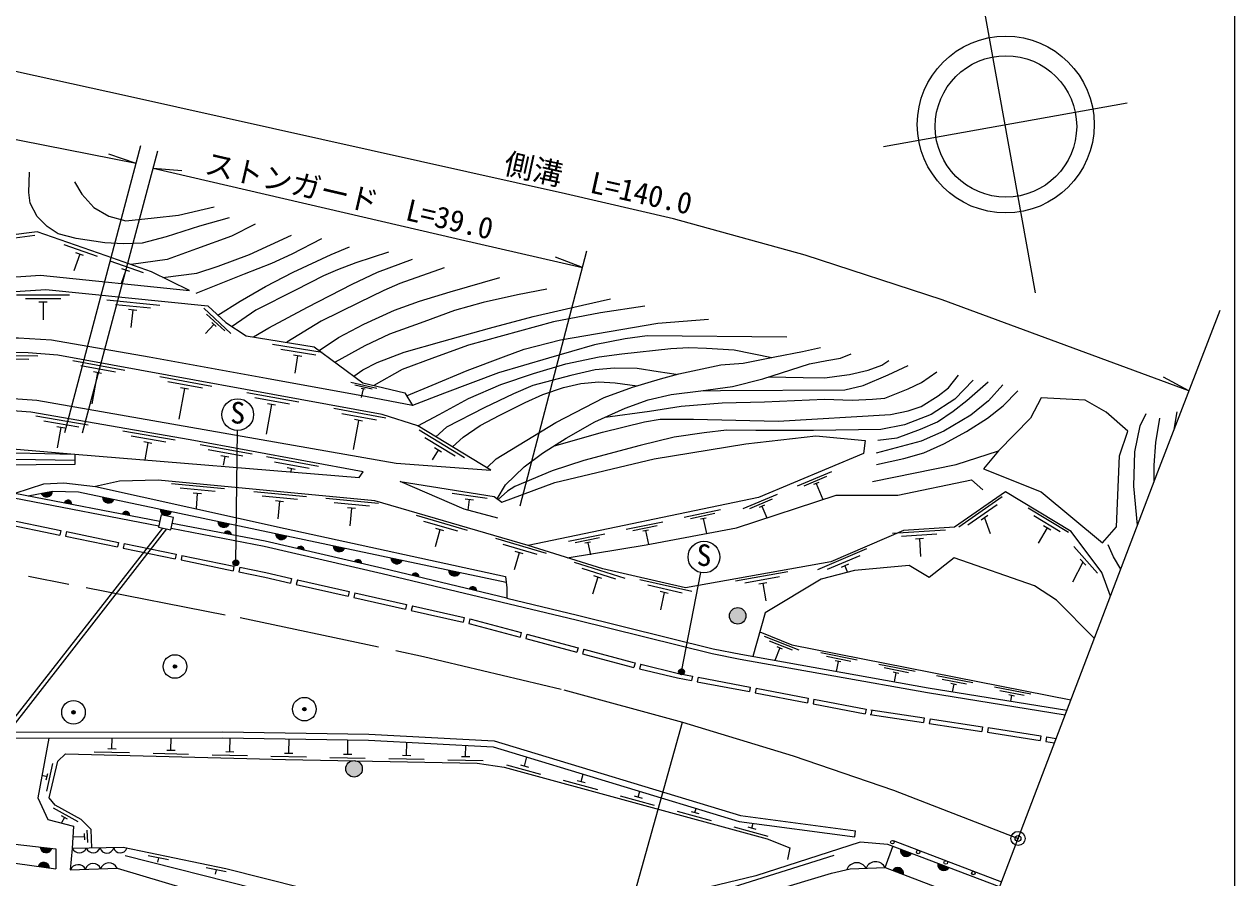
# Model space of a CAD drawing. Units: millimetres at full size, sheet at 1:1000; details may follow other scales. Extents: x 40000 to 680000, y 20000 to 380000.
# Drawn here: x 476315 to 579000, y 269837 to 342263 of the extents above; entities that cross this region are included whole.
import ezdxf
from ezdxf.enums import TextEntityAlignment as Align

# ---------------------------------------------------------------- set-up
doc = ezdxf.new("R2010")
doc.units = ezdxf.units.MM
doc.header["$LTSCALE"] = 1000
doc.header["$PDMODE"] = 32
doc.header["$PDSIZE"] = 500
doc.linetypes.add('CHAIN', pattern=[18.5, 12, -1.5, 3.5, -1.5])
for name, color, linetype, lineweight in [('M-BGD', 7, 'Continuous', 25), ('M-BGD-EXST', 7, 'Continuous', 25), ('M-BMK', 2, 'CHAIN', 13), ('M-BMK-OTRS', 5, 'Continuous', 25), ('M-BMK-SRVR', 3, 'Continuous', 25), ('M-STR-HTXT', 7, 'Continuous', 13), ('M-TTL-BAND', 7, 'Continuous', 25)]:
    doc.layers.add(name, color=color, linetype=linetype, lineweight=lineweight)
doc.layers.add('M-OTRS', color=6, linetype='Continuous')
doc.styles.add('ＭＳ ゴシック', font='')
doc.styles.get('ＭＳ ゴシック').set_extended_font_data('MS Gothic')

msp = doc.modelspace()

# ---------------------------------------------------------------- hatches: boundary and pattern name
at = {"layer": 'M-BGD'}
for points in [[(477739, 302466), (478712, 302649, -0.82183)], [(483930, 301940), (482961, 302144, 0.82183)], [(479735, 301667), (480349, 301548, 0.84072)], [(484644, 300722), (485259, 300602, 0.84072)], [(488823, 300908), (487853, 301112, 0.82183)], [(493715, 299876), (492745, 300080, 0.82183)], [(493264, 299061), (493879, 298942, 0.84072)], [(498607, 298844), (497638, 299049, 0.82183)], [(499464, 297761), (500074, 297620, 0.84072)], [(503500, 297812), (502530, 298017, 0.82183)], [(504336, 296634), (504945, 296493, 0.84072)], [(508392, 296780), (507423, 296985, 0.82183)], [(513284, 295748), (512315, 295953, 0.82183)], [(509203, 295488), (509811, 295342, 0.84072)], [(514678, 294195), (514069, 294341, -0.84072)], [(536133, 292064, -1), (537533, 292064, -0.41421), (536833, 291364, -0.41421)], [(488951, 287764, -1), (489251, 287764, -0.41421), (489101, 287614, -0.41421)], [(480344, 283883, -1), (480644, 283883, -0.41421), (480494, 283733, -0.41421)], [(499932, 284148, -1), (500232, 284148, -0.41421), (500082, 283998, -0.41421)], [(503595, 279084, -1), (504995, 279084, -0.41421), (504295, 278384, -0.41421)], [(478655, 272322), (477671, 272437, 0.82183)], [(550642, 272241), (551569, 271890, -0.82183)], [(478467, 270664), (477486, 270802, -0.82183)], [(549982, 270467), (550908, 270114, 0.82183)], [(553822, 271036), (554749, 270685, -0.82183)]]:
    msp.add_hatch(color=256, dxfattribs=at).paths.add_polyline_path(points)
at = {"layer": 'M-BGD-EXST'}
for points in [[(494495, 296683, -1), (494055, 296444, -0.41421), (494155, 296783, -0.41421)], [(532292, 287438, -1), (531853, 287199, -0.41421), (531953, 287538, -0.41421)]]:
    msp.add_hatch(color=256, dxfattribs=at).paths.add_polyline_path(points)

# ---------------------------------------------------------------- linework, layer by layer
at = {"layer": 'M-BGD'}
for p, q in [((477207, 324328), (474230, 323952)), ((482541, 322553), (479708, 323540)), ((481026, 322763), (480533, 321346)), ((481357, 322648), (480696, 322878)), ((486447, 321179), (483614, 322166)), ((485262, 321274), (484601, 321504)), ((484932, 321389), (484536, 320252)), ((480169, 319266), (475669, 319271)), ((479419, 318967), (476419, 318970)), ((478269, 318668), (477569, 318669)), ((477919, 318668), (477917, 317168)), ((487815, 318387), (483337, 318837)), ((487038, 318163), (484054, 318464)), ((485864, 317980), (485168, 318050)), ((485516, 318015), (485366, 316523)), ((493851, 316030), (491539, 318170)), ((493323, 316232), (491782, 317659)), ((492410, 316792), (491696, 316021)), ((492590, 316625), (492230, 316958)), ((501576, 314399), (497384, 315075)), ((501039, 314182), (498077, 314659)), ((477462, 314107), (472962, 314144)), ((476709, 313813), (473709, 313838)), ((484860, 312886), (480434, 313697)), ((484068, 312726), (481117, 313267)), ((499856, 314069), (499164, 314180)), ((499510, 314124), (499271, 312644)), ((482539, 312701), (482052, 310044)), ((482883, 312638), (482195, 312764)), ((492237, 311536), (487811, 312346)), ((491446, 311376), (488495, 311916)), ((489916, 311351), (489441, 308755)), ((490260, 311288), (489572, 311414)), ((506219, 311357), (504029, 311874)), ((505820, 311297), (504360, 311642)), ((505056, 311324), (504883, 310594)), ((505226, 311283), (504885, 311364)), ((499615, 310185), (495188, 310996)), ((498823, 310025), (495872, 310565)), ((497294, 310000), (496829, 307465)), ((497638, 309937), (496949, 310063)), ((506992, 308835), (502566, 309645)), ((506200, 308675), (503250, 309215)), ((573853, 307884), (574109, 309387)), ((481732, 308243), (477298, 309012)), ((480942, 308076), (477986, 308589)), ((479757, 307977), (479068, 308096)), ((504671, 308650), (504218, 306176)), ((505015, 308587), (504327, 308713)), ((479413, 308037), (479113, 306311)), ((489122, 306961), (484688, 307730)), ((488331, 306793), (485376, 307306)), ((513654, 305470), (509811, 307812)), ((512857, 305604), (510295, 307165)), ((487147, 306694), (486457, 306814)), ((486802, 306754), (486549, 305294)), ((495660, 305768), (491235, 306584)), ((494868, 305609), (491918, 306153)), ((511420, 306128), (510914, 305298)), ((511719, 305946), (511121, 306311)), ((493683, 305522), (492994, 305649)), ((493339, 305586), (493200, 304837)), ((501289, 304729), (496864, 305545)), ((500498, 304570), (497547, 305114)), ((480599, 304894), (463808, 304790)), ((499312, 304484), (498624, 304611)), ((498968, 304547), (498919, 304284)), ((544783, 304288), (541878, 303071)), ((493294, 302832), (488814, 303260)), ((544380, 303892), (542443, 303080)), ((543719, 303387), (543267, 303198)), ((543493, 303292), (544060, 301936)), ((492519, 302605), (489532, 302890)), ((491346, 302416), (490649, 302482)), ((490997, 302449), (490900, 301159)), ((500262, 302167), (495783, 302594)), ((499487, 301939), (496501, 302224)), ((506371, 301583), (501891, 302011)), ((515595, 302012), (512625, 302430)), ((514415, 301875), (513722, 301973)), ((514068, 301924), (513941, 301020)), ((540171, 302357), (537266, 301140)), ((539768, 301960), (537831, 301149)), ((559279, 302153), (555582, 299587)), ((498314, 301750), (497617, 301816)), ((497965, 301783), (497823, 300290)), ((505596, 301356), (502609, 301641)), ((504423, 301166), (503726, 301233)), ((504074, 301200), (503932, 299706)), ((535367, 301046), (532283, 300403)), ((539107, 301456), (538655, 301266)), ((538881, 301361), (539296, 300370)), ((558834, 301479), (556369, 299768)), ((564898, 299122), (561474, 301198)), ((474438, 299920), (479335, 298914)), ((474518, 300312), (479416, 299306)), ((513908, 299317), (509587, 300576)), ((513104, 299239), (510224, 300078)), ((530472, 300025), (527388, 299382)), ((534896, 300733), (532840, 300304)), ((534150, 300363), (533671, 300263)), ((533911, 300313), (534175, 299044)), ((558060, 300577), (557485, 300177)), ((557773, 300377), (558257, 299036)), ((564189, 299201), (561960, 300553)), ((474738, 282414), (488082, 299511)), ((479416, 299306), (479335, 298914)), ((479900, 299206), (479820, 298814)), ((479820, 298814), (484233, 297907)), ((479900, 299206), (484314, 298299)), ((511580, 299370), (511160, 297930)), ((511916, 299273), (511244, 299468)), ((525577, 299004), (522494, 298361)), ((530001, 299712), (527945, 299283)), ((529256, 299342), (528776, 299242)), ((529016, 299292), (529261, 298116)), ((554463, 299333), (549973, 299046)), ((553734, 298985), (550740, 298794)), ((563087, 299519), (562309, 298236)), ((563386, 299337), (562788, 299700)), ((484314, 298299), (484233, 297907)), ((484798, 298200), (484717, 297808)), ((484717, 297808), (489131, 296901)), ((484798, 298200), (489211, 297293)), ((520629, 297359), (516308, 298618)), ((519825, 297281), (516944, 298120)), ((525106, 298691), (523050, 298263)), ((524361, 298322), (523881, 298221)), ((524121, 298271), (524336, 297244)), ((552606, 298613), (551907, 298568)), ((552256, 298590), (552352, 297093)), ((567341, 295691), (565354, 297939)), ((489211, 297293), (489131, 296901)), ((489695, 297193), (489615, 296802)), ((489615, 296802), (494028, 295895)), ((489695, 297193), (494109, 296287)), ((518301, 297413), (517881, 295973)), ((518637, 297315), (517964, 297511)), ((547752, 297739), (543618, 295962)), ((547182, 297167), (544426, 295982)), ((566355, 296354), (565891, 296879)), ((494109, 296287), (494028, 295895)), ((494593, 296187), (494513, 295795)), ((527301, 295242), (523006, 296583)), ((526496, 295179), (523632, 296073)), ((541074, 295798), (536645, 295002)), ((546244, 296438), (545601, 296161)), ((545922, 296299), (546158, 295749)), ((566123, 296616), (565244, 294920)), ((499001, 295235), (498913, 294845)), ((499484, 295125), (499396, 294735)), ((499396, 294735), (503789, 293739)), ((499484, 295125), (503877, 294129)), ((524974, 295340), (524527, 293908)), ((525309, 295236), (524640, 295444)), ((532935, 294122), (528548, 295122)), ((540389, 295370), (537436, 294839)), ((539310, 294871), (538621, 294748)), ((538965, 294809), (539231, 293333)), ((503877, 294129), (503789, 293739)), ((504361, 294020), (504272, 293629)), ((504361, 294020), (508753, 293024)), ((532137, 293996), (529212, 294663)), ((530949, 293959), (530267, 294115)), ((530608, 294037), (530275, 292574)), ((504272, 293629), (508665, 292634)), ((508753, 293024), (508665, 292634)), ((509237, 292914), (509148, 292524)), ((509237, 292914), (513630, 291918)), ((509148, 292524), (513541, 291528)), ((513630, 291918), (513541, 291528)), ((514113, 291809), (514025, 291419)), ((518473, 290647), (518370, 290261)), ((518954, 290519), (518851, 290132)), ((518851, 290132), (523200, 288969)), ((518954, 290519), (523303, 289356)), ((542036, 289141), (539115, 290319)), ((541471, 289143), (539523, 289928)), ((523303, 289356), (523200, 288969)), ((523784, 289227), (523681, 288841)), ((540418, 289340), (539993, 288286)), ((540646, 289249), (540191, 289432)), ((546981, 288305), (543890, 288914)), ((546425, 288201), (544365, 288606)), ((528130, 288072), (528037, 287683)), ((528613, 287955), (528519, 287566)), ((545595, 288150), (545114, 288245)), ((545354, 288197), (545189, 287355)), ((551887, 287340), (548796, 287948)), ((551331, 287235), (549270, 287641)), ((532994, 286958), (532919, 286565)), ((533478, 286866), (533403, 286473)), ((533478, 286866), (537906, 286023)), ((550501, 287184), (550020, 287279)), ((550260, 287232), (550111, 286474)), ((556792, 286374), (553702, 286982)), ((556237, 286269), (554176, 286675)), ((533403, 286473), (537831, 285630)), ((537906, 286023), (537831, 285630)), ((538390, 285931), (538315, 285538)), ((538315, 285538), (542743, 284695)), ((538390, 285931), (542817, 285088)), ((555406, 286219), (554926, 286313)), ((555166, 286266), (555040, 285626)), ((561698, 285408), (558608, 286017)), ((561143, 285304), (559082, 285709)), ((542817, 285088), (542743, 284695)), ((543302, 284996), (543227, 284603)), ((543227, 284603), (547654, 283760)), ((543302, 284996), (547729, 284153)), ((560312, 285253), (559831, 285348)), ((560072, 285300), (559978, 284823)), ((547729, 284153), (547654, 283760)), ((548064, 283682), (552604, 283002)), ((548131, 284077), (552664, 283397)), ((548214, 284064), (548139, 283671)), ((552664, 283397), (552604, 283002)), ((553148, 283325), (553088, 282929)), ((553088, 282929), (557549, 282260)), ((553148, 283325), (557608, 282656)), ((557608, 282656), (557549, 282260)), ((558092, 282582), (558033, 282186)), ((558092, 282582), (562549, 281875)), ((483761, 280799), (483784, 281694)), ((488759, 280671), (488786, 281702)), ((493757, 280542), (493787, 281700)), ((498754, 280416), (498777, 281625)), ((503753, 280320), (503777, 281550)), ((558033, 282186), (562486, 281480)), ((562549, 281875), (562486, 281480)), ((563033, 281798), (562970, 281403)), ((562970, 281403), (563704, 281287)), ((563033, 281798), (563850, 281669)), ((482254, 280538), (485253, 280461)), ((483411, 280808), (484111, 280790)), ((487252, 280409), (490251, 280332)), ((488409, 280680), (489109, 280662)), ((493408, 280551), (494107, 280533)), ((498404, 280422), (499104, 280409)), ((508752, 280224), (508774, 281348)), ((513751, 280128), (513769, 281077)), ((478221, 277192), (478751, 279533)), ((492250, 280281), (495249, 280204)), ((497248, 280145), (500248, 280087)), ((502247, 280049), (505247, 279991)), ((503403, 280327), (504103, 280313)), ((507247, 279953), (510246, 279896)), ((508402, 280231), (509102, 280217)), ((512246, 279857), (515245, 279800)), ((513401, 280135), (514101, 280122)), ((517214, 279425), (520109, 278636)), ((518403, 279412), (519078, 279228)), ((518740, 279320), (518949, 280087)), ((478252, 278415), (477817, 278514)), ((478190, 278142), (478313, 278688)), ((523564, 278005), (523736, 278635)), ((522038, 278110), (524933, 277321)), ((523227, 278097), (523902, 277913)), ((526862, 276796), (529757, 276007)), ((528051, 276783), (528726, 276599)), ((528389, 276691), (528523, 277183)), ((480893, 274574), (478798, 275746)), ((531687, 275481), (534581, 274692)), ((532875, 275468), (533550, 275284)), ((533213, 275376), (533309, 275730)), ((479729, 274951), (479473, 274494)), ((479973, 274814), (479484, 275087)), ((538037, 274061), (538146, 274464)), ((481440, 273323), (480440, 273280)), ((481453, 273044), (481428, 273603)), ((481702, 272822), (481656, 273887)), ((536511, 274166), (539405, 273378)), ((537699, 274153), (538374, 273969)), ((546757, 273318), (546824, 273820)), ((549335, 270713), (550005, 272482)), ((550015, 272994), (559209, 269491)), ((488554, 271353), (486841, 271711)), ((487697, 271532), (487620, 271165)), ((493448, 270330), (491735, 270688)), ((492591, 270509), (492515, 270142))]:
    msp.add_line(p, q, dxfattribs=at)
for points in [[(493705, 325838), (491175, 325114), (488348, 324216), (486310, 323689), (484750, 323627), (483154, 323713), (480731, 324094), (479196, 324487), (478276, 325088), (477402, 325939), (476825, 327079), (476702, 327987), (476763, 329704)], [(480571, 328897), (481198, 327853), (482229, 326700), (483494, 325989), (484931, 325579), (487347, 325821), (489396, 326055), (492441, 326769)], [(495898, 325293), (493908, 324275), (490919, 323194), (488442, 322295), (485391, 321864)], [(488070, 320777), (490954, 321137), (492761, 321739), (495412, 322716), (498985, 324360)], [(501542, 324049), (499027, 322748), (497287, 321968), (494967, 321052), (490870, 319414)], [(492739, 317586), (494643, 318771), (496790, 320021), (499133, 321234), (502363, 322724), (503917, 323380)], [(507209, 322916), (504440, 322005), (502881, 321435), (501695, 320910), (499318, 319683), (495970, 318002), (493957, 316606)], [(495757, 315729), (497071, 316498), (500345, 318265), (504131, 320211), (506293, 321236), (509264, 322325)], [(511950, 321594), (508176, 320265), (506813, 319655), (504665, 318621), (501496, 317055), (498589, 315272)], [(501327, 314584), (502969, 315671), (505113, 316805), (507717, 318010), (509838, 318771), (512443, 319558), (516664, 320766)], [(520659, 319780), (518155, 319307), (515235, 318638), (512800, 317970), (510211, 317023), (507290, 315972), (505201, 314981), (502685, 313575)], [(504269, 312399), (505041, 312946), (506264, 313545), (508540, 314447), (511738, 315336), (515791, 316480), (519474, 317450), (523677, 318420), (526043, 318962)], [(528953, 318335), (525195, 317774), (521197, 317019), (514009, 315038), (511103, 313984), (508376, 312964), (505959, 311612)], [(466385, 307003), (480619, 305778), (504722, 303810), (505073, 304290), (490393, 306999), (476888, 309342), (462910, 310351), (432970, 315415), (431751, 316398), (429102, 312400)], [(508754, 310725), (510918, 311623), (513898, 312886), (516970, 314053), (518733, 314693), (521794, 315496), (530054, 316897), (534362, 317225)], [(541002, 315695), (529161, 315808), (527283, 315575), (524693, 315060), (520776, 313926), (516557, 312676), (511960, 310957), (509241, 309903)], [(509707, 308180), (511503, 309145), (513991, 310514), (516741, 311690), (519505, 312638), (522254, 313436), (525087, 314043), (527014, 314305), (531162, 314750), (532679, 314830), (534185, 314785), (536534, 314648), (539728, 313996)], [(515551, 304619), (516350, 305387), (521418, 308467), (525500, 310584), (527900, 311466), (530291, 312170), (531841, 312588), (535398, 313369), (537288, 313516), (539997, 314049), (542340, 314479), (543845, 314829)], [(533706, 311145), (536407, 311525), (538979, 312180), (542912, 313433), (544403, 313737), (545568, 313922), (546461, 314281)], [(516421, 302001), (517152, 303179), (518732, 304715), (520291, 305868), (522282, 307135), (524721, 308525), (527276, 309685), (529231, 310399), (531205, 310850), (533706, 311145), (535382, 311188), (545918, 311232), (547464, 311613), (549611, 312506), (551288, 313300)], [(539461, 312333), (542389, 312290), (544220, 312268), (545232, 312399), (546310, 312551), (547913, 312910), (549056, 313323), (549666, 313715)], [(417128, 312844), (419475, 311848), (429184, 310265), (452690, 306593), (471310, 302866), (487734, 299704)], [(424945, 313053), (450813, 308994), (465374, 306109), (480619, 305778), (480606, 305274)], [(424956, 312467), (451380, 308316), (465500, 305531), (480606, 305274), (480599, 304894)], [(531615, 312527), (530095, 312773), (528304, 313046), (526399, 313069), (524734, 312932), (522690, 312465), (519459, 311609), (517827, 310890), (515316, 309715), (512142, 308072), (511226, 307254)], [(521286, 306501), (525369, 307637), (528930, 308523), (530272, 308746), (533080, 308758), (540282, 308581), (549803, 309152), (551296, 309469), (552408, 309839), (553826, 310718), (554713, 311403), (555555, 312491)], [(525590, 308919), (529368, 309437), (532034, 309862), (535518, 310125), (539122, 310217), (544187, 310436), (546541, 310358), (548261, 310436), (549327, 310524), (551283, 311313), (552415, 311868), (553714, 312777)], [(512636, 306395), (513548, 307229), (514985, 308220), (516650, 309098), (518810, 310164), (520304, 310847), (522072, 311451), (523532, 311781), (525060, 311918), (526440, 311827), (528299, 311584)], [(556798, 312069), (555248, 310447), (553247, 309159), (550973, 308279), (548982, 307880), (543261, 307786), (538376, 307786), (535884, 307807), (533978, 307598), (531440, 307218), (528557, 306516), (523791, 305238), (521086, 304378), (517932, 303038), (517314, 302651), (516508, 301936)], [(559330, 311671), (558115, 310301), (556606, 309092), (554318, 307742), (552411, 306894), (548587, 305879)], [(548615, 304906), (550922, 305425), (552626, 305892), (554331, 306662), (556244, 307692), (558032, 308836), (559342, 309886), (560610, 311163)], [(548713, 306959), (550368, 307179), (552347, 307900), (553783, 308521), (555113, 309420), (556277, 310334), (558068, 311914)], [(570740, 299751), (570440, 303068), (570522, 305976), (570971, 308179), (571473, 309224)], [(572163, 303484), (572161, 304854), (572290, 306763), (572630, 308831)], [(516480, 300348), (513620, 301105), (508210, 303470), (516182, 302177), (516835, 301695), (521315, 303391), (529736, 305378), (537531, 306650), (543450, 307346), (547659, 306927), (547501, 305826), (538591, 302095), (519065, 298023)], [(548269, 303471), (555370, 304898), (558959, 306057)], [(463808, 304790), (471390, 303273), (487822, 300109)], [(475540, 302474), (477990, 303274), (479674, 303348), (482362, 303050), (498462, 299484), (517153, 295409), (517262, 294433), (517251, 293560)], [(568446, 293730), (567716, 295729), (565113, 299226), (559561, 302592), (555224, 299582), (550887, 299304), (544736, 296660), (532418, 294445), (525403, 296044), (519065, 298023), (506050, 301815), (487667, 303571), (484388, 303487), (482362, 303050)], [(522361, 296994), (529082, 298082), (536730, 299526), (545176, 302303), (550411, 302311), (556673, 303594), (557638, 302750)], [(476649, 302260), (478712, 302649), (480912, 302576), (517207, 294921)], [(414386, 300866), (419018, 300993), (433313, 299574), (440369, 295555), (448555, 287887), (454788, 285652), (456720, 285250), (465157, 284298), (474457, 282185), (493145, 282215), (505545, 282029), (516188, 281453), (537076, 275117), (546824, 273820)], [(415053, 300885), (418907, 294269), (423237, 287382), (426000, 284199), (429129, 281276), (432069, 279138), (434097, 277973), (437316, 276729), (441241, 275669), (445420, 274866), (457868, 273468), (464642, 272384), (471442, 271651), (479009, 270588)], [(517251, 293560), (506776, 296070), (496749, 298390), (488858, 299909)], [(473114, 280082), (474584, 281679), (488405, 299440)], [(488770, 299504), (496663, 297984), (506681, 295666), (523142, 291722), (534671, 288873), (537037, 288394), (552923, 285550), (564605, 283651)], [(569324, 296034), (568719, 297075), (568252, 298091)], [(567085, 290159), (563870, 293406), (562021, 294623), (555192, 296984), (553079, 295328), (551371, 296340), (546729, 295898), (543912, 295165), (539169, 292316), (538111, 288622)], [(494513, 295795), (496716, 295342), (498913, 294845)], [(494593, 296187), (496801, 295733), (499001, 295235)], [(517251, 293560), (523240, 292125), (534762, 289277), (537114, 288801), (552993, 285958), (564756, 284046)], [(514113, 291809), (514229, 291782), (518473, 290647)], [(514025, 291419), (514134, 291394), (518370, 290261)], [(538706, 290699), (541427, 289602), (565097, 284943)], [(523681, 288841), (527786, 287743), (528037, 287683)], [(523784, 289227), (527885, 288131), (528130, 288072)], [(528519, 287566), (531731, 286791), (532919, 286565)], [(528613, 287955), (531815, 287182), (532994, 286958)], [(454640, 285168), (454651, 285164), (456640, 284750), (465073, 283798), (474400, 281679), (493141, 281709), (505528, 281523), (516100, 280951), (536968, 274620), (546757, 273318)], [(478403, 281685), (477469, 276627), (478323, 274790), (480498, 274231), (480382, 272315)], [(482060, 272350), (482006, 273935), (481145, 274781), (478952, 275996), (478441, 276627), (479155, 279736), (479813, 280367), (498476, 279888), (514747, 279576), (517019, 279237), (539336, 273155), (541262, 272378), (541063, 271379)], [(457467, 275224), (467707, 274161), (470345, 273292), (478993, 272283), (479009, 270588)], [(480382, 272315), (480214, 270519), (484187, 270659), (495860, 267166), (507059, 265089), (529264, 265562), (544790, 270234), (546364, 270608), (549335, 270713), (558364, 267273)], [(559044, 269059), (549559, 272651), (547229, 272863), (538364, 270002), (528154, 267552), (515691, 267232), (506535, 267285), (493406, 270589), (484713, 272405), (480382, 272315)], [(484869, 271733), (506775, 266173), (528394, 266524), (545029, 271751)]]:
    msp.add_lwpolyline(points, dxfattribs=at)
for points in [[(454299, 324324), (468934, 320384), (477690, 320958), (490325, 319655), (487121, 321249), (483262, 322621), (477413, 324657), (469567, 323666)], [(442136, 320968), (452276, 323499), (468073, 319093), (478147, 319748), (491898, 318364), (493415, 316960), (495154, 315826), (500903, 314899), (505035, 311830), (508597, 310990), (509241, 309903), (505404, 310644), (496854, 312190), (486911, 314010), (478617, 315458), (475821, 315619), (466051, 315619), (459452, 316870), (452172, 318207), (446883, 319335)], [(515891, 304412), (509707, 308180), (506666, 309159), (479180, 314191), (476659, 314374), (466680, 314457), (448649, 317712), (445509, 318408), (441854, 319924), (440322, 319797), (432505, 317322), (433296, 316506), (451622, 313333), (463551, 311321), (477374, 310353), (507866, 305031)], [(567792, 298253), (568962, 299604), (569230, 305646), (569917, 307738), (568101, 309353), (566316, 310374), (562578, 310572), (561676, 308834), (558959, 306057), (557692, 304548), (562575, 302579)], [(487709, 299593), (488740, 299367), (488966, 300402), (487936, 300627)]]:
    msp.add_lwpolyline(points, close=True, dxfattribs=at)
for centre, radius in [((536833, 292064), 700), ((489101, 287764), 1000), ((489101, 287764), 150), ((480494, 283883), 1000), ((500082, 284148), 1000), ((480494, 283883), 150), ((500082, 284148), 150), ((504295, 279084), 700), ((549958, 272855), 150), ((552147, 272021), 150), ((554483, 271131), 150), ((556819, 270241), 150)]:
    msp.add_circle(centre, radius, dxfattribs=at)
for centre, radius, start, end in [((478207, 302654), 505, 201.84832, 359.50651), ((483466, 302138), 505, 179.26098, 336.91917), ((480031, 301554), 318, 358.89113, 159.10887), ((484941, 300608), 318, 358.89113, 159.10887), ((488358, 301106), 505, 179.26098, 336.91917), ((493250, 300074), 505, 179.26098, 336.91917), ((493561, 298948), 318, 358.99066, 159.20839), ((498143, 299042), 505, 179.26098, 336.91917), ((499757, 297638), 318, 356.86397, 157.08171), ((503035, 298010), 505, 179.26098, 336.91917), ((504628, 296511), 318, 356.86397, 157.08171), ((507928, 296978), 505, 179.26098, 336.91917), ((512820, 295946), 505, 179.26098, 336.91917), ((509494, 295362), 318, 356.41835, 156.63608), ((514361, 294215), 318, 356.41835, 156.63608), ((478174, 272477), 505, 184.51644, 342.17464), ((480974, 272646), 678, 209.19658, 333.17566), ((482159, 272584), 630, 202.83438, 339.53788), ((483325, 272524), 598, 195.55597, 346.81627), ((484467, 272523), 575, 193.57052, 341.6754), ((551140, 272157), 505, 170.42786, 328.08606), ((477963, 270636), 505, 3.1711, 160.82929), ((483498, 270329), 764, 25.57611, 158.45209), ((546935, 270195), 919, 30.16603, 157.82032), ((548543, 270322), 880, 26.16776, 157.66034), ((480882, 270216), 734, 28.46026, 155.56794), ((482164, 270407), 656, 18.01865, 166.00955), ((550410, 270199), 505, 350.30997, 147.96816), ((554320, 270952), 505, 170.42786, 328.08606)]:
    msp.add_arc(centre, radius, start, end, dxfattribs=at)
at = {"layer": 'M-BGD-EXST'}
for p, q in [((494275, 296563), (494408, 307786)), ((532073, 287319), (533715, 295729))]:
    msp.add_line(p, q, dxfattribs=at)
for centre, radius in [((494424, 309136), 1350), ((533974, 297054), 1350), ((494275, 296563), 250), ((532073, 287319), 250)]:
    msp.add_circle(centre, radius, dxfattribs=at)
at = {"layer": 'M-BMK'}
msp.add_lwpolyline([(463422, 298010), (494641, 291912), (510179, 288619), (522094, 285797), (532161, 283043), (541527, 280196), (550055, 277281), (560612, 273173)], dxfattribs=at)
at = {"layer": 'M-BMK-OTRS'}
msp.add_line((553285, 253947), (572472, 304294), dxfattribs=at)
msp.add_line((553285, 253947), (572472, 304294), dxfattribs=at)
at = {"layer": 'M-BMK-SRVR'}
for p, q in [((562093, 319468), (556249, 351976)), ((549193, 331881), (569862, 335597))]:
    msp.add_line(p, q, dxfattribs=at)
for centre, radius in [((559569, 333747), 7500), ((559588, 333590), 6000), ((560612, 273173), 600)]:
    msp.add_circle(centre, radius, dxfattribs=at)
at = {"layer": 'M-OTRS'}
msp.add_point((560612, 273173), dxfattribs=at)
at = {"layer": 'M-STR-HTXT'}
for p, q in [((485813, 330457), (432683, 340824)), ((479748, 307612), (486213, 331962)), ((487623, 331482), (481226, 307554)), ((485808, 330437), (483487, 331238)), ((487242, 330056), (489688, 329839)), ((518378, 301392), (524044, 323029)), ((523673, 321614), (521381, 322493)), ((572472, 304294), (577749, 318010)), ((575111, 311152), (572948, 312314)), ((523846, 253235), (532161, 283043))]:
    msp.add_line(p, q, dxfattribs=at)
for points in [[(575111, 311152), (554183, 318875), (542561, 322666), (531390, 325763), (522234, 327871), (485088, 336144), (450632, 343740), (433273, 346238)], [(487242, 330056), (512961, 324081), (523673, 321614)]]:
    msp.add_lwpolyline(points, dxfattribs=at)
at = {"layer": 'M-TTL-BAND'}
msp.add_line((579000, 20000), (579000, 370000), dxfattribs=at)

# ---------------------------------------------------------------- texts
at = {"layer": 'M-BGD-EXST', "style": 'ＭＳ ゴシック'}
for p in [(493769, 307844), (533319, 295761)]:
    msp.add_text('S', height=1833, rotation=358.508, dxfattribs=at).set_placement(p, align=Align.BOTTOM_LEFT)
at = {"layer": 'M-STR-HTXT', "style": 'ＭＳ ゴシック'}
for s, rotation, p in [('ストンガード\u3000L=39.0', 346.922, (491387, 329093)), ('側溝\u3000L=140.0', 347.444, (516767, 329088))]:
    msp.add_text(s, height=1833, rotation=rotation, dxfattribs=at).set_placement(p, align=Align.BOTTOM_LEFT)

doc.saveas('drawing.dxf')
